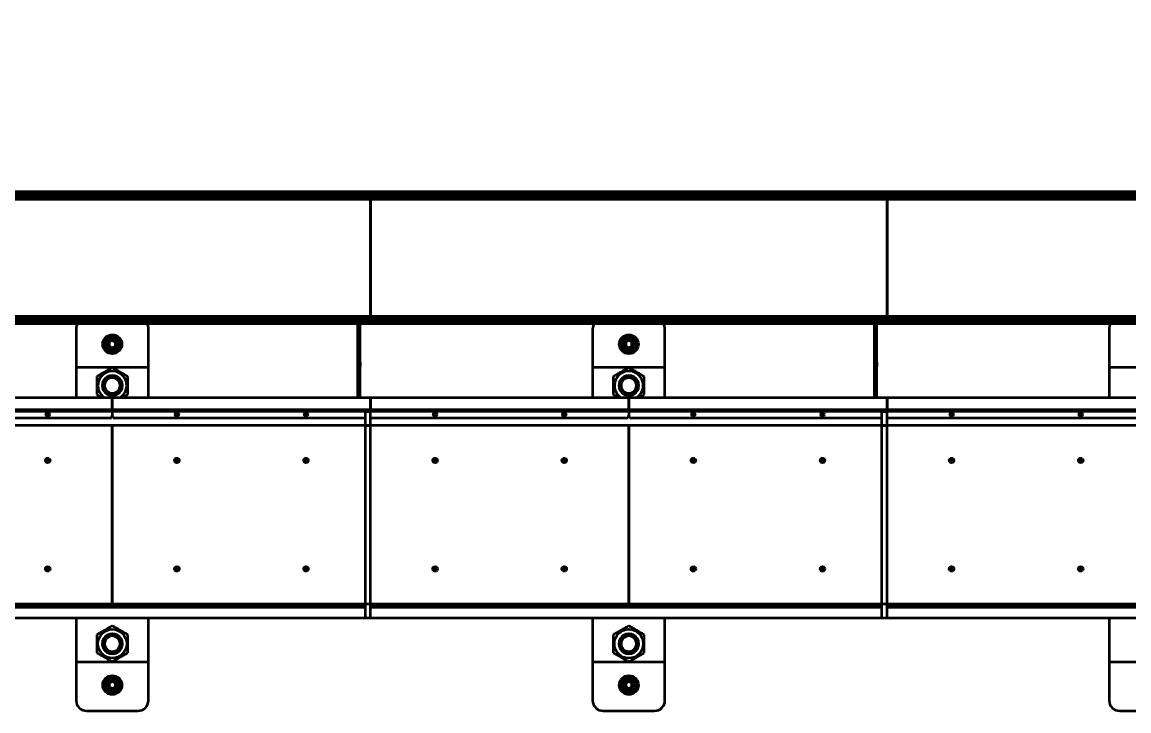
# Model space of a CAD drawing. Header units: millimetres. Extents: x 0 to 420, y 0 to 297.
# Drawn here: x 204.57 to 226, y 159.39 to 172.73 of the extents above; entities that cross this region are included whole.
import ezdxf

# ---------------------------------------------------------------- set-up
doc = ezdxf.new("R2010")
doc.units = ezdxf.units.MM
doc.layers.add('尺寸线层', color=150, linetype='Continuous')
doc.styles.add('SLDTEXTSTYLE2', font='TXT', dxfattribs={"width": 0.7})
doc.dimstyles.new('SLDDIMSTYLE0', dxfattribs={"dimtxt": 3.5, "dimasz": 3.302, "dimexe": 0, "dimexo": 0.0625, "dimgap": 0.875, "dimtad": 1, "dimdec": 1, "dimlfac": 100, "dimrnd": 1e-09, "dimzin": 12, "dimdsep": 46, "dimtxsty": 'SLDTEXTSTYLE2', "dimsah": 1, "dimcen": 0.09, "dimadec": 0, "dimazin": 3, "dimtfac": 1, "dimtdec": 3, "dimtofl": 0, "dimtmove": 0, "dimatfit": 3, "dimfxl": 0, "dimfrac": 2, "dimtolj": 1, "dimtzin": 12, "dimarcsym": 0})

# ---------------------------------------------------------------- blocks, each defined once
blk = doc.blocks.new('_D_6')
at = {"layer": '尺寸线层'}
for p, q in [((91.215, 164.917), (91.215, 234.192)), ((321.315, 165.187), (321.315, 234.192)), ((321.315, 233.192), (91.215, 233.192))]:
    blk.add_line(p, q, dxfattribs=at)
for points in [[(91.215, 233.192), (94.517, 232.684), (94.517, 233.7)], [(321.315, 233.192), (318.013, 233.7), (318.013, 232.684)]]:
    blk.add_solid(points, dxfattribs=at)
at = {"layer": '尺寸线层', "insert": (205.173, 237.704), "char_height": 3.5, "attachment_point": 1, "style": 'SLDTEXTSTYLE2'}
blk.add_mtext('23010', dxfattribs=at)
blk = doc.blocks.new('_D_7')
at = {"layer": '尺寸线层'}
for p, q in [((70.597, 160.402), (70.597, 246.192)), ((332.816, 175.117), (332.816, 246.192)), ((332.816, 245.192), (70.597, 245.192))]:
    blk.add_line(p, q, dxfattribs=at)
for points in [[(70.597, 245.192), (73.899, 244.684), (73.899, 245.7)], [(332.816, 245.192), (329.514, 245.7), (329.514, 244.684)]]:
    blk.add_solid(points, dxfattribs=at)
at = {"layer": '尺寸线层', "insert": (202.876, 249.704), "char_height": 3.5, "attachment_point": 1, "style": 'SLDTEXTSTYLE2'}
blk.add_mtext('26221.85', dxfattribs=at)

msp = doc.modelspace()

# ---------------------------------------------------------------- linework, layer by layer
at = {"color": 7, "linetype": 'Continuous', "lineweight": 35}
for p, q in [((211.3154, 169.4422), (201.3154, 169.4422)), ((201.3154, 169.4372), (211.3154, 169.4372)), ((211.3154, 169.4019), (201.3154, 169.4019)), ((201.3154, 169.3976), (211.3154, 169.3976)), ((211.3154, 169.3429), (201.3154, 169.3429)), ((201.3154, 169.3422), (211.3154, 169.3422)), ((201.3154, 169.3372), (211.3154, 169.3372)), ((211.3154, 169.2972), (201.3154, 169.2972)), ((211.3154, 169.4422), (211.3154, 169.4372)), ((221.3154, 169.4422), (211.3154, 169.4422)), ((211.3154, 169.4372), (211.3154, 169.4422)), ((211.3154, 169.4019), (211.3154, 169.4372)), ((211.3154, 169.4372), (211.3154, 169.4019)), ((211.3154, 169.4372), (221.3154, 169.4372)), ((211.3154, 169.4019), (211.3154, 169.3976)), ((221.3154, 169.4019), (211.3154, 169.4019)), ((211.3154, 169.3976), (211.3154, 169.4019)), ((211.3154, 169.3429), (211.3154, 169.3976)), ((211.3154, 169.3976), (221.3154, 169.3976)), ((211.3154, 169.3976), (211.3154, 169.3429)), ((211.3154, 169.3429), (211.3154, 169.3422)), ((221.3154, 169.3429), (211.3154, 169.3429)), ((211.3154, 169.3422), (211.3154, 169.3429)), ((211.3154, 169.3372), (211.3154, 169.3422)), ((211.3154, 169.3422), (221.3154, 169.3422)), ((211.3154, 169.3422), (211.3154, 169.3372)), ((211.3154, 169.2972), (211.3154, 169.3372)), ((211.3154, 169.3372), (221.3154, 169.3372)), ((211.3154, 169.3372), (211.3154, 169.2972)), ((211.3154, 169.2972), (211.3154, 167.0372)), ((221.3154, 169.2972), (211.3154, 169.2972)), ((211.3154, 167.0372), (211.3154, 169.2972)), ((231.3154, 169.4422), (221.3154, 169.4422)), ((221.3154, 169.4372), (221.3154, 169.4422)), ((221.3154, 169.4422), (221.3154, 169.4372)), ((221.3154, 169.4372), (221.3154, 169.4019)), ((221.3154, 169.4372), (231.3154, 169.4372)), ((221.3154, 169.4019), (221.3154, 169.4372)), ((231.3154, 169.4019), (221.3154, 169.4019)), ((221.3154, 169.3976), (221.3154, 169.4019)), ((221.3154, 169.4019), (221.3154, 169.3976)), ((221.3154, 169.3976), (231.3154, 169.3976)), ((221.3154, 169.3976), (221.3154, 169.3429)), ((221.3154, 169.3429), (221.3154, 169.3976)), ((231.3154, 169.3429), (221.3154, 169.3429)), ((221.3154, 169.3422), (221.3154, 169.3429)), ((221.3154, 169.3429), (221.3154, 169.3422)), ((221.3154, 169.3422), (231.3154, 169.3422)), ((221.3154, 169.3422), (221.3154, 169.3372)), ((221.3154, 169.3372), (221.3154, 169.3422)), ((221.3154, 169.3372), (231.3154, 169.3372)), ((221.3154, 169.3372), (221.3154, 169.2972)), ((221.3154, 169.2972), (221.3154, 169.3372)), ((221.3154, 167.0372), (221.3154, 169.2972)), ((221.3154, 169.2972), (221.3154, 167.0372)), ((231.3154, 169.2972), (221.3154, 169.2972)), ((201.3154, 167.0372), (211.3154, 167.0372)), ((211.3154, 166.9972), (201.3154, 166.9972)), ((211.3154, 166.9922), (201.3154, 166.9922)), ((201.3154, 166.9916), (211.3154, 166.9916)), ((211.3154, 166.9369), (201.3154, 166.9369)), ((201.3154, 166.9326), (211.3154, 166.9326)), ((211.3154, 167.0372), (211.3154, 166.9972)), ((211.3154, 166.9972), (211.3154, 167.0372)), ((211.3154, 167.0372), (221.3154, 167.0372)), ((221.3154, 166.9972), (211.3154, 166.9972)), ((211.3154, 166.9972), (211.3154, 166.9922)), ((211.3154, 166.9922), (211.3154, 166.9972)), ((221.3154, 166.9922), (211.3154, 166.9922)), ((211.3154, 166.9916), (211.3154, 166.9922)), ((211.3154, 166.9922), (211.3154, 166.9916)), ((211.3154, 166.9916), (221.3154, 166.9916)), ((211.3154, 166.9916), (211.3154, 166.9369)), ((211.3154, 166.9369), (211.3154, 166.9916)), ((211.3154, 166.9326), (211.3154, 166.9369)), ((221.3154, 166.9369), (211.3154, 166.9369)), ((211.3154, 166.9369), (211.3154, 166.9326)), ((211.3154, 166.9326), (221.3154, 166.9326)), ((211.3154, 166.9326), (211.3154, 166.8972)), ((211.3154, 166.8972), (211.3154, 166.9326)), ((221.3154, 167.0372), (221.3154, 166.9972)), ((221.3154, 166.9972), (221.3154, 167.0372)), ((221.3154, 167.0372), (231.3154, 167.0372)), ((231.3154, 166.9972), (221.3154, 166.9972)), ((221.3154, 166.9972), (221.3154, 166.9922)), ((221.3154, 166.9922), (221.3154, 166.9972)), ((231.3154, 166.9922), (221.3154, 166.9922)), ((221.3154, 166.9916), (221.3154, 166.9922)), ((221.3154, 166.9922), (221.3154, 166.9916)), ((221.3154, 166.9916), (231.3154, 166.9916)), ((221.3154, 166.9916), (221.3154, 166.9369)), ((221.3154, 166.9369), (221.3154, 166.9916)), ((221.3154, 166.9326), (221.3154, 166.9369)), ((231.3154, 166.9369), (221.3154, 166.9369)), ((221.3154, 166.9369), (221.3154, 166.9326)), ((221.3154, 166.9326), (221.3154, 166.8972)), ((221.3154, 166.9326), (231.3154, 166.9326)), ((221.3154, 166.8972), (221.3154, 166.9326)), ((211.3154, 166.8972), (201.3154, 166.8972)), ((201.3154, 166.8922), (211.3154, 166.8922)), ((205.6154, 166.7922), (205.6154, 166.0422)), ((207.0154, 166.0422), (207.0154, 166.7922)), ((211.0654, 166.8922), (211.0654, 166.1403)), ((211.1154, 166.1403), (211.1154, 166.8922)), ((221.3154, 166.8972), (211.3154, 166.8972)), ((211.3154, 166.8922), (211.3154, 166.8972)), ((211.3154, 166.8972), (211.3154, 166.8922)), ((211.3154, 166.8922), (221.3154, 166.8922)), ((215.6154, 166.7922), (215.6154, 166.0422)), ((217.0154, 166.0422), (217.0154, 166.7922)), ((221.0654, 166.8922), (221.0654, 166.1403)), ((221.1154, 166.1403), (221.1154, 166.8922)), ((231.3154, 166.8972), (221.3154, 166.8972)), ((221.3154, 166.8922), (221.3154, 166.8972)), ((221.3154, 166.8972), (221.3154, 166.8922)), ((221.3154, 166.8922), (231.3154, 166.8922)), ((225.6154, 166.7922), (225.6154, 166.0422)), ((206.3154, 166.5615), (206.2554, 166.5269)), ((206.2554, 166.5269), (206.2554, 166.4576)), ((206.3754, 166.5269), (206.3154, 166.5615)), ((206.3754, 166.4576), (206.3754, 166.5269)), ((216.3154, 166.5615), (216.2554, 166.5269)), ((216.2554, 166.5269), (216.2554, 166.4576)), ((216.3754, 166.5269), (216.3154, 166.5615)), ((216.3754, 166.4576), (216.3754, 166.5269)), ((206.2554, 166.4576), (206.3154, 166.423)), ((206.3154, 166.423), (206.3754, 166.4576)), ((216.2554, 166.4576), (216.3154, 166.423)), ((216.3154, 166.423), (216.3754, 166.4576)), ((211.0654, 166.1403), (211.1154, 166.1403)), ((211.0654, 166.1403), (211.0654, 166.0622)), ((211.1154, 166.1403), (211.1154, 166.0622)), ((221.0654, 166.1403), (221.1154, 166.1403)), ((221.0654, 166.1403), (221.0654, 166.0622)), ((221.1154, 166.1403), (221.1154, 166.0622)), ((205.6154, 166.0422), (205.6154, 165.4622)), ((207.0154, 166.0422), (205.6154, 166.0422)), ((206.1465, 165.7897), (206.3154, 165.8872)), ((206.3154, 165.8872), (206.4842, 165.7897)), ((207.0154, 165.4622), (207.0154, 166.0422)), ((211.1154, 166.0622), (211.0654, 166.0622)), ((211.0654, 166.0622), (211.0654, 165.7223)), ((211.1154, 165.7223), (211.1154, 166.0622)), ((217.0154, 166.0422), (215.6154, 166.0422)), ((215.6154, 166.0422), (215.6154, 165.4622)), ((216.1465, 165.7897), (216.3154, 165.8872)), ((216.3154, 165.8872), (216.4842, 165.7897)), ((217.0154, 165.4622), (217.0154, 166.0422)), ((221.1154, 166.0622), (221.0654, 166.0622)), ((221.0654, 166.0622), (221.0654, 165.7223)), ((221.1154, 165.7223), (221.1154, 166.0622)), ((227.0154, 166.0422), (225.6154, 166.0422)), ((225.6154, 166.0422), (225.6154, 165.4622)), ((206.1465, 165.7897), (206.1465, 165.5947)), ((206.466, 165.7022), (206.4663, 165.6895)), ((206.4842, 165.7897), (206.4842, 165.5947)), ((211.1154, 165.7223), (211.0654, 165.7223)), ((211.0654, 165.7223), (211.0654, 165.6442)), ((211.1154, 165.6442), (211.0654, 165.6442)), ((211.0654, 165.6442), (211.0654, 165.4622)), ((211.1154, 165.6442), (211.1154, 165.7223)), ((211.1154, 165.4622), (211.1154, 165.6442)), ((216.1465, 165.7897), (216.1465, 165.5947)), ((216.466, 165.7022), (216.4663, 165.6895)), ((216.4842, 165.7897), (216.4842, 165.5947)), ((221.0654, 165.7223), (221.0654, 165.6442)), ((221.1154, 165.7223), (221.0654, 165.7223)), ((221.1154, 165.6442), (221.0654, 165.6442)), ((221.0654, 165.6442), (221.0654, 165.4622)), ((221.1154, 165.6442), (221.1154, 165.7223)), ((221.1154, 165.4622), (221.1154, 165.6442)), ((201.3154, 165.4622), (206.3154, 165.4622)), ((206.1465, 165.5947), (206.3154, 165.4972)), ((206.3154, 165.4972), (206.4842, 165.5947)), ((206.3154, 165.4622), (211.3154, 165.4622)), ((206.3154, 165.2222), (206.3154, 165.4622)), ((206.3154, 165.4622), (206.3154, 165.2222)), ((211.3154, 165.2222), (211.3154, 165.4622)), ((211.3154, 165.4622), (216.3154, 165.4622)), ((211.3154, 165.4622), (211.3154, 165.2222)), ((216.1465, 165.5947), (216.3154, 165.4972)), ((216.3154, 165.4972), (216.4842, 165.5947)), ((216.3154, 165.4622), (221.3154, 165.4622)), ((216.3154, 165.2222), (216.3154, 165.4622)), ((216.3154, 165.4622), (216.3154, 165.2222)), ((221.3154, 165.2222), (221.3154, 165.4622)), ((221.3154, 165.4622), (221.3154, 165.2222)), ((221.3154, 165.4622), (226.3154, 165.4622)), ((206.3154, 165.2222), (201.3154, 165.2222)), ((211.3154, 165.2222), (206.3154, 165.2222)), ((206.3154, 165.2222), (206.3154, 165.2022)), ((206.3154, 165.2022), (206.3154, 165.2222)), ((211.3154, 165.2222), (211.3154, 165.2022)), ((216.3154, 165.2222), (211.3154, 165.2222)), ((211.3154, 165.2022), (211.3154, 165.2222)), ((221.3154, 165.2222), (216.3154, 165.2222)), ((216.3154, 165.2222), (216.3154, 165.2022)), ((216.3154, 165.2022), (216.3154, 165.2222)), ((221.3154, 165.2222), (221.3154, 165.2022)), ((226.3154, 165.2222), (221.3154, 165.2222)), ((221.3154, 165.2022), (221.3154, 165.2222)), ((201.3154, 165.2022), (206.3154, 165.2022)), ((206.3154, 165.1922), (201.3154, 165.1922)), ((206.2654, 165.0622), (201.3154, 165.0622)), ((206.3154, 165.2022), (211.3154, 165.2022)), ((206.3154, 165.1922), (206.3154, 165.2022)), ((206.3154, 165.2022), (206.3154, 165.1922)), ((206.3154, 165.1922), (206.3154, 165.1122)), ((206.3154, 165.1922), (206.3154, 165.1122)), ((211.2154, 165.1922), (206.3154, 165.1922)), ((211.2154, 165.0622), (206.3654, 165.0622)), ((211.2154, 165.1922), (211.3154, 165.1922)), ((211.2154, 164.9172), (211.2154, 165.1922)), ((211.3154, 165.1922), (211.3154, 165.2022)), ((211.3154, 165.2022), (216.3154, 165.2022)), ((211.3154, 165.2022), (211.3154, 165.1922)), ((211.3154, 164.9172), (211.3154, 165.1922)), ((216.3154, 165.1922), (211.3154, 165.1922)), ((216.2654, 165.0622), (211.3154, 165.0622)), ((216.3154, 165.2022), (221.3154, 165.2022)), ((216.3154, 165.1922), (216.3154, 165.2022)), ((216.3154, 165.2022), (216.3154, 165.1922)), ((216.3154, 165.1922), (216.3154, 165.1122)), ((216.3154, 165.1922), (216.3154, 165.1122)), ((221.2154, 165.1922), (216.3154, 165.1922)), ((221.2154, 165.0622), (216.3654, 165.0622)), ((221.2154, 164.9172), (221.2154, 165.1922)), ((221.2154, 165.1922), (221.3154, 165.1922)), ((221.3154, 165.1922), (221.3154, 165.2022)), ((221.3154, 165.2022), (226.3154, 165.2022)), ((221.3154, 165.2022), (221.3154, 165.1922)), ((221.3154, 164.9172), (221.3154, 165.1922)), ((226.3154, 165.1922), (221.3154, 165.1922)), ((226.2654, 165.0622), (221.3154, 165.0622)), ((206.3154, 164.9172), (201.3154, 164.9172)), ((206.3154, 161.4672), (206.3154, 164.9172)), ((206.3154, 164.9172), (206.3154, 161.4672)), ((211.3154, 164.9172), (206.3154, 164.9172)), ((211.2154, 161.4672), (211.2154, 164.9172)), ((211.2154, 164.9172), (211.3154, 164.9172)), ((216.3154, 164.9172), (211.3154, 164.9172)), ((211.3154, 161.4672), (211.3154, 164.9172)), ((216.3154, 161.4672), (216.3154, 164.9172)), ((216.3154, 164.9172), (216.3154, 161.4672)), ((221.3154, 164.9172), (216.3154, 164.9172)), ((221.2154, 161.4672), (221.2154, 164.9172)), ((221.2154, 164.9172), (221.3154, 164.9172)), ((226.3154, 164.9172), (221.3154, 164.9172)), ((221.3154, 161.4672), (221.3154, 164.9172)), ((201.3154, 161.4672), (206.3154, 161.4672)), ((201.3154, 161.4422), (211.2154, 161.4422)), ((211.2154, 161.3922), (201.3154, 161.3922)), ((206.3154, 161.4672), (211.3154, 161.4672)), ((211.2154, 161.4672), (211.3154, 161.4672)), ((211.2154, 161.1922), (211.2154, 161.4672)), ((211.3154, 161.4672), (216.3154, 161.4672)), ((211.3154, 161.1922), (211.3154, 161.4672)), ((211.3154, 161.4422), (221.2154, 161.4422)), ((221.2154, 161.3922), (211.3154, 161.3922)), ((216.3154, 161.4672), (221.3154, 161.4672)), ((221.2154, 161.4672), (221.3154, 161.4672)), ((221.2154, 161.1922), (221.2154, 161.4672)), ((221.3154, 161.4672), (226.3154, 161.4672)), ((221.3154, 161.1922), (221.3154, 161.4672)), ((221.3154, 161.4422), (231.2154, 161.4422)), ((231.2154, 161.3922), (221.3154, 161.3922)), ((201.3154, 161.1922), (211.2154, 161.1922)), ((205.6154, 161.1922), (205.6154, 160.3422)), ((207.0154, 160.3422), (207.0154, 161.1922)), ((211.2154, 161.1922), (211.3154, 161.1922)), ((211.3154, 161.1922), (221.2154, 161.1922)), ((215.6154, 161.1922), (215.6154, 160.3422)), ((217.0154, 160.3422), (217.0154, 161.1922)), ((221.2154, 161.1922), (221.3154, 161.1922)), ((221.3154, 161.1922), (231.2154, 161.1922)), ((225.6154, 161.1922), (225.6154, 160.3422)), ((206.1655, 160.8007), (206.1465, 160.7897)), ((206.1465, 160.7897), (206.1465, 160.7678)), ((206.3154, 160.8872), (206.2964, 160.8763)), ((206.3344, 160.8763), (206.3154, 160.8872)), ((206.4842, 160.7897), (206.4652, 160.8007)), ((206.4842, 160.7897), (206.4842, 160.7678)), ((216.1655, 160.8007), (216.1465, 160.7897)), ((216.1465, 160.7897), (216.1465, 160.7678)), ((216.3154, 160.8872), (216.2964, 160.8763)), ((216.3344, 160.8763), (216.3154, 160.8872)), ((216.4842, 160.7897), (216.4652, 160.8007)), ((216.4842, 160.7897), (216.4842, 160.7678)), ((206.1465, 160.6167), (206.1465, 160.5947)), ((206.1655, 160.5838), (206.1465, 160.5947)), ((206.3154, 160.4972), (206.2964, 160.5082)), ((206.3344, 160.5082), (206.3154, 160.4972)), ((206.4842, 160.5947), (206.4652, 160.5838)), ((206.4659, 160.7039), (206.4659, 160.6809)), ((206.4842, 160.6167), (206.4842, 160.5947)), ((216.1465, 160.6167), (216.1465, 160.5947)), ((216.1655, 160.5838), (216.1465, 160.5947)), ((216.3154, 160.4972), (216.2964, 160.5082)), ((216.3344, 160.5082), (216.3154, 160.4972)), ((216.4842, 160.5947), (216.4652, 160.5838)), ((216.4659, 160.7039), (216.4659, 160.6809)), ((216.4842, 160.6167), (216.4842, 160.5947)), ((205.6154, 160.3422), (207.0154, 160.3422)), ((205.6154, 160.3422), (205.6154, 159.5922)), ((207.0154, 159.5922), (207.0154, 160.3422)), ((215.6154, 160.3422), (217.0154, 160.3422)), ((215.6154, 160.3422), (215.6154, 159.5922)), ((217.0154, 159.5922), (217.0154, 160.3422)), ((225.6154, 160.3422), (227.0154, 160.3422)), ((225.6154, 160.3422), (225.6154, 159.5922)), ((206.3154, 159.9615), (206.2554, 159.9269)), ((206.2554, 159.9269), (206.2554, 159.8576)), ((206.2554, 159.8576), (206.3154, 159.823)), ((206.3754, 159.9269), (206.3154, 159.9615)), ((206.3154, 159.823), (206.3754, 159.8576)), ((206.3754, 159.8576), (206.3754, 159.9269)), ((216.3154, 159.9615), (216.2554, 159.9269)), ((216.2554, 159.9269), (216.2554, 159.8576)), ((216.2554, 159.8576), (216.3154, 159.823)), ((216.3754, 159.9269), (216.3154, 159.9615)), ((216.3154, 159.823), (216.3754, 159.8576)), ((216.3754, 159.8576), (216.3754, 159.9269)), ((205.8154, 159.3922), (206.8154, 159.3922)), ((215.8154, 159.3922), (216.8154, 159.3922)), ((225.8154, 159.3922), (226.8154, 159.3922))]:
    msp.add_line(p, q, dxfattribs=at)
at = {"color": 7, "linetype": 'Continuous', "lineweight": 35, "flags": 128}
for points in [[(206.3771, 165.83), (206.3905, 165.8232), (206.4044, 165.8142)], [(216.3771, 165.83), (216.3905, 165.8232), (216.4044, 165.8142)], [(206.2451, 165.5586), (206.2427, 165.5599), (206.2336, 165.5653)], [(206.4014, 165.5682), (206.3995, 165.5668), (206.3816, 165.5565)], [(216.2451, 165.5586), (216.2427, 165.5599), (216.2336, 165.5653)], [(216.4014, 165.5682), (216.3995, 165.5668), (216.3816, 165.5565)], [(206.1647, 160.683), (206.1651, 160.7066), (206.1655, 160.7106)], [(206.2276, 160.8151), (206.2379, 160.8219), (206.2533, 160.8299)], [(216.1647, 160.683), (216.1651, 160.7066), (216.1655, 160.7106)], [(216.2276, 160.8151), (216.2379, 160.8219), (216.2533, 160.8299)]]:
    msp.add_lwpolyline(points, dxfattribs=at)
at = {"color": 7, "linetype": 'Continuous', "lineweight": 35}
for centre, radius in [((206.3154, 166.4922), 0.185), ((206.3154, 166.4922), 0.1385), ((206.3154, 166.4922), 0.1), ((216.3154, 166.4922), 0.185), ((216.3154, 166.4922), 0.1385), ((216.3154, 166.4922), 0.1), ((205.0654, 165.1322), 0.035), ((205.0654, 165.1322), 0.025), ((207.5654, 165.1322), 0.035), ((207.5654, 165.1322), 0.025), ((210.0654, 165.1322), 0.035), ((210.0654, 165.1322), 0.025), ((212.5654, 165.1322), 0.035), ((212.5654, 165.1322), 0.025), ((215.0654, 165.1322), 0.035), ((215.0654, 165.1322), 0.025), ((217.5654, 165.1322), 0.035), ((217.5654, 165.1322), 0.025), ((220.0654, 165.1322), 0.035), ((220.0654, 165.1322), 0.025), ((222.5654, 165.1322), 0.035), ((222.5654, 165.1322), 0.025), ((225.0654, 165.1322), 0.035), ((225.0654, 165.1322), 0.025), ((205.0654, 164.2422), 0.045), ((205.0654, 164.2422), 0.0275), ((205.0654, 164.2422), 0.021), ((207.5654, 164.2422), 0.045), ((207.5654, 164.2422), 0.0275), ((207.5654, 164.2422), 0.021), ((210.0654, 164.2422), 0.045), ((210.0654, 164.2422), 0.0275), ((210.0654, 164.2422), 0.021), ((212.5654, 164.2422), 0.045), ((212.5654, 164.2422), 0.0275), ((212.5654, 164.2422), 0.021), ((215.0654, 164.2422), 0.045), ((215.0654, 164.2422), 0.0275), ((215.0654, 164.2422), 0.021), ((217.5654, 164.2422), 0.045), ((217.5654, 164.2422), 0.0275), ((217.5654, 164.2422), 0.021), ((220.0654, 164.2422), 0.045), ((220.0654, 164.2422), 0.0275), ((220.0654, 164.2422), 0.021), ((222.5654, 164.2422), 0.045), ((222.5654, 164.2422), 0.0275), ((222.5654, 164.2422), 0.021), ((225.0654, 164.2422), 0.045), ((225.0654, 164.2422), 0.0275), ((225.0654, 164.2422), 0.021), ((205.0654, 162.1422), 0.045), ((205.0654, 162.1422), 0.0275), ((205.0654, 162.1422), 0.021), ((207.5654, 162.1422), 0.045), ((207.5654, 162.1422), 0.0275), ((207.5654, 162.1422), 0.021), ((210.0654, 162.1422), 0.045), ((210.0654, 162.1422), 0.0275), ((210.0654, 162.1422), 0.021), ((212.5654, 162.1422), 0.045), ((212.5654, 162.1422), 0.0275), ((212.5654, 162.1422), 0.021), ((215.0654, 162.1422), 0.045), ((215.0654, 162.1422), 0.0275), ((215.0654, 162.1422), 0.021), ((217.5654, 162.1422), 0.045), ((217.5654, 162.1422), 0.0275), ((217.5654, 162.1422), 0.021), ((220.0654, 162.1422), 0.045), ((220.0654, 162.1422), 0.0275), ((220.0654, 162.1422), 0.021), ((222.5654, 162.1422), 0.045), ((222.5654, 162.1422), 0.0275), ((222.5654, 162.1422), 0.021), ((225.0654, 162.1422), 0.045), ((225.0654, 162.1422), 0.0275), ((225.0654, 162.1422), 0.021), ((206.3154, 160.6922), 0.2795), ((216.3154, 160.6922), 0.2795), ((206.3154, 160.6922), 0.185), ((216.3154, 160.6922), 0.185), ((206.3154, 159.8922), 0.185), ((216.3154, 159.8922), 0.185), ((206.3154, 159.8922), 0.1385), ((206.3154, 159.8922), 0.1), ((216.3154, 159.8922), 0.1385), ((216.3154, 159.8922), 0.1)]:
    msp.add_circle(centre, radius, dxfattribs=at)
for centre, radius, start, end in [((205.8154, 166.7922), 0.2, 150, 180), ((206.8154, 166.7922), 0.2, 0, 30), ((215.8154, 166.7922), 0.2, 150, 180), ((216.8154, 166.7922), 0.2, 0, 30), ((225.8154, 166.7922), 0.2, 150, 180), ((206.3154, 165.6922), 0.2795, 304.62404, 235.37596), ((206.3154, 165.6922), 0.195, 90, 150), ((206.3154, 165.6922), 0.195, 30, 90), ((216.3154, 165.6922), 0.2795, 304.62404, 235.37596), ((216.3154, 165.6922), 0.195, 90, 150), ((216.3154, 165.6922), 0.195, 30, 90), ((206.3154, 165.6922), 0.195, 150, 210), ((206.3154, 165.6922), 0.151, 176.50763, 187.52903), ((206.3154, 165.6922), 0.15, 120, 180), ((206.3154, 165.6922), 0.15, 180, 240), ((206.3154, 165.6922), 0.15, 60, 120), ((206.3154, 165.6922), 0.15, 0, 60), ((206.3154, 165.6922), 0.15, 300, 0), ((206.3154, 165.6922), 0.195, 330, 30), ((216.3154, 165.6922), 0.195, 150, 210), ((216.3154, 165.6922), 0.151, 176.50763, 187.52903), ((216.3154, 165.6922), 0.15, 120, 180), ((216.3154, 165.6922), 0.15, 180, 240), ((216.3154, 165.6922), 0.15, 60, 120), ((216.3154, 165.6922), 0.15, 0, 60), ((216.3154, 165.6922), 0.15, 300, 0), ((216.3154, 165.6922), 0.195, 330, 30), ((206.3154, 165.6922), 0.195, 210, 270), ((206.3154, 165.6922), 0.15, 240, 300), ((206.3154, 165.6922), 0.195, 270, 330), ((216.3154, 165.6922), 0.195, 210, 270), ((216.3154, 165.6922), 0.15, 240, 300), ((216.3154, 165.6922), 0.195, 270, 330), ((206.2654, 165.1122), 0.05, 270, 0), ((206.3654, 165.1122), 0.05, 180, 270), ((216.2654, 165.1122), 0.05, 270, 0), ((216.3654, 165.1122), 0.05, 180, 270), ((206.3154, 160.6922), 0.195, 150, 210), ((206.3154, 160.6922), 0.195, 90, 150), ((206.3154, 160.6922), 0.15, 120, 180), ((206.3154, 160.6922), 0.15, 60, 120), ((206.3154, 160.6922), 0.195, 30, 90), ((206.3154, 160.6922), 0.15, 0, 60), ((206.3154, 160.6922), 0.195, 330, 30), ((216.3154, 160.6922), 0.195, 150, 210), ((216.3154, 160.6922), 0.195, 90, 150), ((216.3154, 160.6922), 0.15, 120, 180), ((216.3154, 160.6922), 0.15, 60, 120), ((216.3154, 160.6922), 0.195, 30, 90), ((216.3154, 160.6922), 0.15, 0, 60), ((216.3154, 160.6922), 0.195, 330, 30), ((206.3154, 160.6922), 0.195, 210, 270), ((206.3154, 160.6922), 0.151, 183.49237, 185.23986), ((206.3154, 160.6922), 0.15, 180, 240), ((206.3154, 160.6922), 0.15, 240, 300), ((206.3154, 160.6922), 0.195, 270, 330), ((206.3154, 160.6922), 0.15, 300, 0), ((216.3154, 160.6922), 0.195, 210, 270), ((216.3154, 160.6922), 0.151, 183.49237, 185.23986), ((216.3154, 160.6922), 0.15, 180, 240), ((216.3154, 160.6922), 0.15, 240, 300), ((216.3154, 160.6922), 0.195, 270, 330), ((216.3154, 160.6922), 0.15, 300, 0), ((205.8154, 159.5922), 0.2, 180, 270), ((206.8154, 159.5922), 0.2, 270, 0), ((215.8154, 159.5922), 0.2, 180, 270), ((216.8154, 159.5922), 0.2, 270, 0), ((225.8154, 159.5922), 0.2, 180, 270)]:
    msp.add_arc(centre, radius, start, end, dxfattribs=at)
for points, knots in [([(206.3154, 166.6654), (206.3024, 166.6579), (206.276, 166.6427), (206.237, 166.6202), (206.1998, 166.5987), (206.1769, 166.5855), (206.1654, 166.5788)], [0, 0, 0, 0, 0.2646136, 0.5349658, 0.7653524, 1, 1, 1, 1]), ([(206.1654, 166.5788), (206.1654, 166.5638), (206.1654, 166.5334), (206.1654, 166.4884), (206.1654, 166.4453), (206.1654, 166.419), (206.1654, 166.4056)], [0, 0, 0, 0, 0.2646136, 0.5349658, 0.7653524, 1, 1, 1, 1]), ([(206.4654, 166.5788), (206.4524, 166.5864), (206.426, 166.6016), (206.387, 166.6241), (206.3498, 166.6456), (206.3269, 166.6588), (206.3154, 166.6654)], [0, 0, 0, 0, 0.2646136, 0.5349658, 0.7653524, 1, 1, 1, 1]), ([(206.4654, 166.4056), (206.4654, 166.4207), (206.4654, 166.4511), (206.4654, 166.4961), (206.4654, 166.5391), (206.4654, 166.5655), (206.4654, 166.5788)], [0, 0, 0, 0, 0.2646136, 0.5349658, 0.7653524, 1, 1, 1, 1]), ([(216.3154, 166.6654), (216.3024, 166.6579), (216.276, 166.6427), (216.237, 166.6202), (216.1998, 166.5987), (216.1769, 166.5855), (216.1654, 166.5788)], [0, 0, 0, 0, 0.2646136, 0.5349658, 0.7653524, 1, 1, 1, 1]), ([(216.1654, 166.5788), (216.1654, 166.5638), (216.1654, 166.5334), (216.1654, 166.4884), (216.1654, 166.4453), (216.1654, 166.419), (216.1654, 166.4056)], [0, 0, 0, 0, 0.2646136, 0.5349658, 0.7653524, 1, 1, 1, 1]), ([(216.4654, 166.5788), (216.4524, 166.5864), (216.426, 166.6016), (216.387, 166.6241), (216.3498, 166.6456), (216.3269, 166.6588), (216.3154, 166.6654)], [0, 0, 0, 0, 0.2646136, 0.5349658, 0.7653524, 1, 1, 1, 1]), ([(216.4654, 166.4056), (216.4654, 166.4207), (216.4654, 166.4511), (216.4654, 166.4961), (216.4654, 166.5391), (216.4654, 166.5655), (216.4654, 166.5788)], [0, 0, 0, 0, 0.2646136, 0.5349658, 0.7653524, 1, 1, 1, 1]), ([(206.1654, 166.4056), (206.1784, 166.3981), (206.2047, 166.3829), (206.2437, 166.3604), (206.281, 166.3389), (206.3038, 166.3257), (206.3154, 166.319)], [0, 0, 0, 0, 0.2646136, 0.5349658, 0.7653524, 1, 1, 1, 1]), ([(206.3154, 166.319), (206.3284, 166.3266), (206.3547, 166.3417), (206.3937, 166.3643), (206.431, 166.3858), (206.4538, 166.399), (206.4654, 166.4056)], [0, 0, 0, 0, 0.2646136, 0.5349658, 0.7653524, 1, 1, 1, 1]), ([(216.1654, 166.4056), (216.1784, 166.3981), (216.2047, 166.3829), (216.2437, 166.3604), (216.281, 166.3389), (216.3038, 166.3257), (216.3154, 166.319)], [0, 0, 0, 0, 0.2646136, 0.5349658, 0.7653524, 1, 1, 1, 1]), ([(216.3154, 166.319), (216.3284, 166.3266), (216.3547, 166.3417), (216.3937, 166.3643), (216.431, 166.3858), (216.4538, 166.399), (216.4654, 166.4056)], [0, 0, 0, 0, 0.2646136, 0.5349658, 0.7653524, 1, 1, 1, 1]), ([(206.3154, 166.0387), (206.3024, 166.0312), (206.2765, 166.0162), (206.2366, 165.9932), (206.1959, 165.9697), (206.145, 165.9403), (206.0841, 165.9051), (206.0384, 165.8788), (206.0154, 165.8654)], [0, 0, 0, 0, 0.1323418, 0.2646462, 0.3999105, 0.5351505, 0.7654456, 1, 1, 1, 1]), ([(206.0154, 165.8654), (206.0154, 165.8505), (206.0154, 165.8205), (206.0154, 165.7745), (206.0154, 165.7275), (206.0154, 165.6688), (206.0154, 165.5984), (206.0154, 165.5457), (206.0154, 165.519)], [0, 0, 0, 0, 0.1323418, 0.2646462, 0.3999105, 0.5351505, 0.7654456, 1, 1, 1, 1]), ([(206.3154, 165.8654), (206.303, 165.8583), (206.2782, 165.844), (206.253, 165.8294), (206.2404, 165.8221)], [0, 0, 0, 0, 0.4981128, 1, 1, 1, 1]), ([(206.6154, 165.8654), (206.6024, 165.8729), (206.5765, 165.8879), (206.5366, 165.9109), (206.4959, 165.9344), (206.445, 165.9638), (206.3841, 165.999), (206.3384, 166.0253), (206.3154, 166.0387)], [0, 0, 0, 0, 0.1323418, 0.2646462, 0.3999105, 0.5351505, 0.7654456, 1, 1, 1, 1]), ([(206.3904, 165.8221), (206.3778, 165.8294), (206.3527, 165.8439), (206.3278, 165.8582), (206.3154, 165.8654)], [0, 0, 0, 0, 0.4977806, 1, 1, 1, 1]), ([(206.6154, 165.519), (206.6154, 165.534), (206.6154, 165.5639), (206.6154, 165.61), (206.6154, 165.657), (206.6154, 165.7157), (206.6154, 165.7861), (206.6154, 165.8388), (206.6154, 165.8654)], [0, 0, 0, 0, 0.1323418, 0.2646462, 0.3999105, 0.5351505, 0.7654456, 1, 1, 1, 1]), ([(216.3154, 166.0387), (216.3024, 166.0312), (216.2765, 166.0162), (216.2366, 165.9932), (216.1959, 165.9697), (216.145, 165.9403), (216.0841, 165.9051), (216.0384, 165.8788), (216.0154, 165.8654)], [0, 0, 0, 0, 0.1323418, 0.2646462, 0.3999105, 0.5351505, 0.7654456, 1, 1, 1, 1]), ([(216.0154, 165.8654), (216.0154, 165.8505), (216.0154, 165.8205), (216.0154, 165.7745), (216.0154, 165.7275), (216.0154, 165.6688), (216.0154, 165.5984), (216.0154, 165.5457), (216.0154, 165.519)], [0, 0, 0, 0, 0.1323418, 0.2646462, 0.3999105, 0.5351505, 0.7654456, 1, 1, 1, 1]), ([(216.3154, 165.8654), (216.303, 165.8583), (216.2782, 165.844), (216.253, 165.8294), (216.2404, 165.8221)], [0, 0, 0, 0, 0.4981128, 1, 1, 1, 1]), ([(216.6154, 165.8654), (216.6024, 165.8729), (216.5765, 165.8879), (216.5366, 165.9109), (216.4959, 165.9344), (216.445, 165.9638), (216.3841, 165.999), (216.3384, 166.0253), (216.3154, 166.0387)], [0, 0, 0, 0, 0.1323418, 0.2646462, 0.3999105, 0.5351505, 0.7654456, 1, 1, 1, 1]), ([(216.3904, 165.8221), (216.3778, 165.8294), (216.3527, 165.8439), (216.3278, 165.8582), (216.3154, 165.8654)], [0, 0, 0, 0, 0.4977806, 1, 1, 1, 1]), ([(216.6154, 165.519), (216.6154, 165.534), (216.6154, 165.5639), (216.6154, 165.61), (216.6154, 165.657), (216.6154, 165.7157), (216.6154, 165.7861), (216.6154, 165.8388), (216.6154, 165.8654)], [0, 0, 0, 0, 0.1323418, 0.2646462, 0.3999105, 0.5351505, 0.7654456, 1, 1, 1, 1]), ([(206.2404, 165.8221), (206.2278, 165.8149), (206.2027, 165.8004), (206.1778, 165.786), (206.1654, 165.7788)], [0, 0, 0, 0, 0.4977806, 1, 1, 1, 1]), ([(206.1654, 165.7788), (206.1654, 165.7646), (206.1654, 165.7359), (206.1654, 165.7068), (206.1654, 165.6922)], [0, 0, 0, 0, 0.4981128, 1, 1, 1, 1]), ([(206.1654, 165.6922), (206.1654, 165.6778), (206.1654, 165.6487), (206.1654, 165.62), (206.1654, 165.6056)], [0, 0, 0, 0, 0.4977806, 1, 1, 1, 1]), ([(206.4654, 165.7788), (206.453, 165.786), (206.4282, 165.8003), (206.403, 165.8149), (206.3904, 165.8221)], [0, 0, 0, 0, 0.4981128, 1, 1, 1, 1]), ([(206.4654, 165.6922), (206.4654, 165.7067), (206.4654, 165.7358), (206.4654, 165.7644), (206.4654, 165.7788)], [0, 0, 0, 0, 0.4977806, 1, 1, 1, 1]), ([(206.4654, 165.6056), (206.4654, 165.6199), (206.4654, 165.6486), (206.4654, 165.6777), (206.4654, 165.6922)], [0, 0, 0, 0, 0.4981128, 1, 1, 1, 1]), ([(216.2404, 165.8221), (216.2278, 165.8149), (216.2027, 165.8004), (216.1778, 165.786), (216.1654, 165.7788)], [0, 0, 0, 0, 0.4977806, 1, 1, 1, 1]), ([(216.1654, 165.7788), (216.1654, 165.7646), (216.1654, 165.7359), (216.1654, 165.7068), (216.1654, 165.6922)], [0, 0, 0, 0, 0.4981128, 1, 1, 1, 1]), ([(216.1654, 165.6922), (216.1654, 165.6778), (216.1654, 165.6487), (216.1654, 165.62), (216.1654, 165.6056)], [0, 0, 0, 0, 0.4977806, 1, 1, 1, 1]), ([(216.4654, 165.7788), (216.453, 165.786), (216.4282, 165.8003), (216.403, 165.8149), (216.3904, 165.8221)], [0, 0, 0, 0, 0.4981128, 1, 1, 1, 1]), ([(216.4654, 165.6922), (216.4654, 165.7067), (216.4654, 165.7358), (216.4654, 165.7644), (216.4654, 165.7788)], [0, 0, 0, 0, 0.4977806, 1, 1, 1, 1]), ([(216.4654, 165.6056), (216.4654, 165.6199), (216.4654, 165.6486), (216.4654, 165.6777), (216.4654, 165.6922)], [0, 0, 0, 0, 0.4981128, 1, 1, 1, 1]), ([(206.0154, 165.519), (206.0283, 165.5115), (206.0543, 165.4966), (206.0872, 165.4776), (206.1071, 165.4661), (206.1137, 165.4622)], [0, 0, 0, 0, 0.4009566, 0.8017998, 1, 1, 1, 1]), ([(206.1654, 165.6056), (206.1777, 165.5985), (206.2026, 165.5842), (206.2277, 165.5696), (206.2404, 165.5623)], [0, 0, 0, 0, 0.4981128, 1, 1, 1, 1]), ([(206.2404, 165.5623), (206.2529, 165.5551), (206.2781, 165.5406), (206.3029, 165.5262), (206.3154, 165.519)], [0, 0, 0, 0, 0.4977806, 1, 1, 1, 1]), ([(206.3154, 165.519), (206.3277, 165.5262), (206.3526, 165.5405), (206.3777, 165.555), (206.3904, 165.5623)], [0, 0, 0, 0, 0.4981128, 1, 1, 1, 1]), ([(206.3904, 165.5623), (206.4029, 165.5696), (206.4281, 165.5841), (206.4529, 165.5984), (206.4654, 165.6056)], [0, 0, 0, 0, 0.4977806, 1, 1, 1, 1]), ([(206.517, 165.4622), (206.5266, 165.4678), (206.56, 165.4871), (206.5924, 165.5058), (206.6154, 165.519)], [0, 0, 0, 0, 0.2885167, 1, 1, 1, 1]), ([(216.0154, 165.519), (216.0283, 165.5115), (216.0543, 165.4966), (216.0872, 165.4776), (216.1071, 165.4661), (216.1137, 165.4622)], [0, 0, 0, 0, 0.4009566, 0.8017998, 1, 1, 1, 1]), ([(216.1654, 165.6056), (216.1777, 165.5985), (216.2026, 165.5842), (216.2277, 165.5696), (216.2404, 165.5623)], [0, 0, 0, 0, 0.4981128, 1, 1, 1, 1]), ([(216.2404, 165.5623), (216.2529, 165.5551), (216.2781, 165.5406), (216.3029, 165.5262), (216.3154, 165.519)], [0, 0, 0, 0, 0.4977806, 1, 1, 1, 1]), ([(216.3154, 165.519), (216.3277, 165.5262), (216.3526, 165.5405), (216.3777, 165.555), (216.3904, 165.5623)], [0, 0, 0, 0, 0.4981128, 1, 1, 1, 1]), ([(216.3904, 165.5623), (216.4029, 165.5696), (216.4281, 165.5841), (216.4529, 165.5984), (216.4654, 165.6056)], [0, 0, 0, 0, 0.4977806, 1, 1, 1, 1]), ([(216.517, 165.4622), (216.5266, 165.4678), (216.56, 165.4871), (216.5924, 165.5058), (216.6154, 165.519)], [0, 0, 0, 0, 0.2885167, 1, 1, 1, 1]), ([(206.3154, 161.0387), (206.3024, 161.0312), (206.2765, 161.0162), (206.2366, 160.9932), (206.1959, 160.9697), (206.145, 160.9403), (206.0841, 160.9051), (206.0384, 160.8788), (206.0154, 160.8654)], [0, 0, 0, 0, 0.1323418, 0.2646462, 0.3999105, 0.5351505, 0.7654456, 1, 1, 1, 1]), ([(206.6154, 160.8654), (206.6024, 160.8729), (206.5765, 160.8879), (206.5366, 160.9109), (206.4959, 160.9344), (206.445, 160.9638), (206.3841, 160.999), (206.3384, 161.0253), (206.3154, 161.0387)], [0, 0, 0, 0, 0.1323418, 0.2646462, 0.3999105, 0.5351505, 0.7654456, 1, 1, 1, 1]), ([(216.3154, 161.0387), (216.3024, 161.0312), (216.2765, 161.0162), (216.2366, 160.9932), (216.1959, 160.9697), (216.145, 160.9403), (216.0841, 160.9051), (216.0384, 160.8788), (216.0154, 160.8654)], [0, 0, 0, 0, 0.1323418, 0.2646462, 0.3999105, 0.5351505, 0.7654456, 1, 1, 1, 1]), ([(216.6154, 160.8654), (216.6024, 160.8729), (216.5765, 160.8879), (216.5366, 160.9109), (216.4959, 160.9344), (216.445, 160.9638), (216.3841, 160.999), (216.3384, 161.0253), (216.3154, 161.0387)], [0, 0, 0, 0, 0.1323418, 0.2646462, 0.3999105, 0.5351505, 0.7654456, 1, 1, 1, 1]), ([(206.0154, 160.8654), (206.0154, 160.8505), (206.0154, 160.8205), (206.0154, 160.7745), (206.0154, 160.7275), (206.0154, 160.6688), (206.0154, 160.5984), (206.0154, 160.5457), (206.0154, 160.519)], [0, 0, 0, 0, 0.13234181, 0.2646462, 0.39991053, 0.53515046, 0.76544562, 1, 1, 1, 1]), ([(206.2404, 160.8221), (206.2278, 160.8149), (206.2027, 160.8004), (206.1778, 160.786), (206.1654, 160.7788)], [0, 0, 0, 0, 0.4977806, 1, 1, 1, 1]), ([(206.1654, 160.7788), (206.1654, 160.7646), (206.1654, 160.7359), (206.1654, 160.7068), (206.1654, 160.6922)], [0, 0, 0, 0, 0.4981128, 1, 1, 1, 1]), ([(206.3154, 160.8654), (206.303, 160.8583), (206.2782, 160.844), (206.253, 160.8294), (206.2404, 160.8221)], [0, 0, 0, 0, 0.4981128, 1, 1, 1, 1]), ([(206.3904, 160.8221), (206.3778, 160.8294), (206.3527, 160.8439), (206.3278, 160.8582), (206.3154, 160.8654)], [0, 0, 0, 0, 0.4977806, 1, 1, 1, 1]), ([(206.4654, 160.7788), (206.453, 160.786), (206.4282, 160.8003), (206.403, 160.8149), (206.3904, 160.8221)], [0, 0, 0, 0, 0.4981128, 1, 1, 1, 1]), ([(206.4654, 160.6922), (206.4654, 160.7067), (206.4654, 160.7358), (206.4654, 160.7644), (206.4654, 160.7788)], [0, 0, 0, 0, 0.4977806, 1, 1, 1, 1]), ([(206.6154, 160.519), (206.6154, 160.534), (206.6154, 160.5639), (206.6154, 160.61), (206.6154, 160.657), (206.6154, 160.7157), (206.6154, 160.7861), (206.6154, 160.8388), (206.6154, 160.8654)], [0, 0, 0, 0, 0.1323418, 0.2646462, 0.3999105, 0.5351505, 0.7654456, 1, 1, 1, 1]), ([(216.0154, 160.8654), (216.0154, 160.8505), (216.0154, 160.8205), (216.0154, 160.7745), (216.0154, 160.7275), (216.0154, 160.6688), (216.0154, 160.5984), (216.0154, 160.5457), (216.0154, 160.519)], [0, 0, 0, 0, 0.13234181, 0.2646462, 0.39991053, 0.53515046, 0.76544562, 1, 1, 1, 1]), ([(216.2404, 160.8221), (216.2278, 160.8149), (216.2027, 160.8004), (216.1778, 160.786), (216.1654, 160.7788)], [0, 0, 0, 0, 0.4977806, 1, 1, 1, 1]), ([(216.1654, 160.7788), (216.1654, 160.7646), (216.1654, 160.7359), (216.1654, 160.7068), (216.1654, 160.6922)], [0, 0, 0, 0, 0.4981128, 1, 1, 1, 1]), ([(216.3154, 160.8654), (216.303, 160.8583), (216.2782, 160.844), (216.253, 160.8294), (216.2404, 160.8221)], [0, 0, 0, 0, 0.4981128, 1, 1, 1, 1]), ([(216.3904, 160.8221), (216.3778, 160.8294), (216.3527, 160.8439), (216.3278, 160.8582), (216.3154, 160.8654)], [0, 0, 0, 0, 0.4977806, 1, 1, 1, 1]), ([(216.4654, 160.7788), (216.453, 160.786), (216.4282, 160.8003), (216.403, 160.8149), (216.3904, 160.8221)], [0, 0, 0, 0, 0.4981128, 1, 1, 1, 1]), ([(216.4654, 160.6922), (216.4654, 160.7067), (216.4654, 160.7358), (216.4654, 160.7644), (216.4654, 160.7788)], [0, 0, 0, 0, 0.4977806, 1, 1, 1, 1]), ([(216.6154, 160.519), (216.6154, 160.534), (216.6154, 160.5639), (216.6154, 160.61), (216.6154, 160.657), (216.6154, 160.7157), (216.6154, 160.7861), (216.6154, 160.8388), (216.6154, 160.8654)], [0, 0, 0, 0, 0.1323418, 0.2646462, 0.3999105, 0.5351505, 0.7654456, 1, 1, 1, 1]), ([(206.0154, 160.519), (206.0283, 160.5116), (206.0543, 160.4966), (206.0942, 160.4735), (206.1348, 160.4501), (206.1857, 160.4207), (206.2466, 160.3855), (206.2923, 160.3591), (206.3154, 160.3458)], [0, 0, 0, 0, 0.1323418, 0.2646462, 0.3999105, 0.5351505, 0.7654456, 1, 1, 1, 1]), ([(206.1654, 160.6922), (206.1654, 160.6778), (206.1654, 160.6487), (206.1654, 160.62), (206.1654, 160.6056)], [0, 0, 0, 0, 0.4977806, 1, 1, 1, 1]), ([(206.1654, 160.6056), (206.1777, 160.5985), (206.2026, 160.5842), (206.2277, 160.5696), (206.2404, 160.5623)], [0, 0, 0, 0, 0.4981128, 1, 1, 1, 1]), ([(206.2404, 160.5623), (206.2529, 160.5551), (206.2781, 160.5406), (206.3029, 160.5262), (206.3154, 160.519)], [0, 0, 0, 0, 0.4977806, 1, 1, 1, 1]), ([(206.3154, 160.519), (206.3277, 160.5262), (206.3526, 160.5405), (206.3777, 160.555), (206.3904, 160.5623)], [0, 0, 0, 0, 0.4981128, 1, 1, 1, 1]), ([(206.3154, 160.3458), (206.3283, 160.3533), (206.3543, 160.3683), (206.3942, 160.3913), (206.4348, 160.4148), (206.4857, 160.4442), (206.5466, 160.4793), (206.5923, 160.5057), (206.6154, 160.519)], [0, 0, 0, 0, 0.1323418, 0.2646462, 0.3999105, 0.5351505, 0.7654456, 1, 1, 1, 1]), ([(206.3904, 160.5623), (206.4029, 160.5696), (206.4281, 160.5841), (206.4529, 160.5984), (206.4654, 160.6056)], [0, 0, 0, 0, 0.4977806, 1, 1, 1, 1]), ([(206.4654, 160.6056), (206.4654, 160.6199), (206.4654, 160.6486), (206.4654, 160.6777), (206.4654, 160.6922)], [0, 0, 0, 0, 0.4981128, 1, 1, 1, 1]), ([(216.0154, 160.519), (216.0283, 160.5116), (216.0543, 160.4966), (216.0942, 160.4735), (216.1348, 160.4501), (216.1857, 160.4207), (216.2466, 160.3855), (216.2923, 160.3591), (216.3154, 160.3458)], [0, 0, 0, 0, 0.1323418, 0.2646462, 0.3999105, 0.5351505, 0.7654456, 1, 1, 1, 1]), ([(216.1654, 160.6922), (216.1654, 160.6778), (216.1654, 160.6487), (216.1654, 160.62), (216.1654, 160.6056)], [0, 0, 0, 0, 0.4977806, 1, 1, 1, 1]), ([(216.1654, 160.6056), (216.1777, 160.5985), (216.2026, 160.5842), (216.2277, 160.5696), (216.2404, 160.5623)], [0, 0, 0, 0, 0.4981128, 1, 1, 1, 1]), ([(216.2404, 160.5623), (216.2529, 160.5551), (216.2781, 160.5406), (216.3029, 160.5262), (216.3154, 160.519)], [0, 0, 0, 0, 0.4977806, 1, 1, 1, 1]), ([(216.3154, 160.519), (216.3277, 160.5262), (216.3526, 160.5405), (216.3777, 160.555), (216.3904, 160.5623)], [0, 0, 0, 0, 0.4981128, 1, 1, 1, 1]), ([(216.3154, 160.3458), (216.3283, 160.3533), (216.3543, 160.3683), (216.3942, 160.3913), (216.4348, 160.4148), (216.4857, 160.4442), (216.5466, 160.4793), (216.5923, 160.5057), (216.6154, 160.519)], [0, 0, 0, 0, 0.1323418, 0.2646462, 0.3999105, 0.5351505, 0.7654456, 1, 1, 1, 1]), ([(216.3904, 160.5623), (216.4029, 160.5696), (216.4281, 160.5841), (216.4529, 160.5984), (216.4654, 160.6056)], [0, 0, 0, 0, 0.4977806, 1, 1, 1, 1]), ([(216.4654, 160.6056), (216.4654, 160.6199), (216.4654, 160.6486), (216.4654, 160.6777), (216.4654, 160.6922)], [0, 0, 0, 0, 0.4981128, 1, 1, 1, 1]), ([(206.3154, 160.0654), (206.3024, 160.0579), (206.276, 160.0427), (206.237, 160.0202), (206.1998, 159.9987), (206.1769, 159.9855), (206.1654, 159.9788)], [0, 0, 0, 0, 0.2646136, 0.5349658, 0.7653524, 1, 1, 1, 1]), ([(206.4654, 159.9788), (206.4524, 159.9864), (206.426, 160.0016), (206.387, 160.0241), (206.3498, 160.0456), (206.3269, 160.0588), (206.3154, 160.0654)], [0, 0, 0, 0, 0.2646136, 0.5349658, 0.7653524, 1, 1, 1, 1]), ([(216.3154, 160.0654), (216.3024, 160.0579), (216.276, 160.0427), (216.237, 160.0202), (216.1998, 159.9987), (216.1769, 159.9855), (216.1654, 159.9788)], [0, 0, 0, 0, 0.2646136, 0.5349658, 0.7653524, 1, 1, 1, 1]), ([(216.4654, 159.9788), (216.4524, 159.9864), (216.426, 160.0016), (216.387, 160.0241), (216.3498, 160.0456), (216.3269, 160.0588), (216.3154, 160.0654)], [0, 0, 0, 0, 0.2646136, 0.5349658, 0.7653524, 1, 1, 1, 1]), ([(206.1654, 159.9788), (206.1654, 159.9638), (206.1654, 159.9334), (206.1654, 159.8884), (206.1654, 159.8453), (206.1654, 159.819), (206.1654, 159.8056)], [0, 0, 0, 0, 0.2646136, 0.5349658, 0.7653524, 1, 1, 1, 1]), ([(206.4654, 159.8056), (206.4654, 159.8207), (206.4654, 159.8511), (206.4654, 159.8961), (206.4654, 159.9391), (206.4654, 159.9655), (206.4654, 159.9788)], [0, 0, 0, 0, 0.2646136, 0.5349658, 0.7653524, 1, 1, 1, 1]), ([(216.1654, 159.9788), (216.1654, 159.9638), (216.1654, 159.9334), (216.1654, 159.8884), (216.1654, 159.8453), (216.1654, 159.819), (216.1654, 159.8056)], [0, 0, 0, 0, 0.2646136, 0.5349658, 0.7653524, 1, 1, 1, 1]), ([(216.4654, 159.8056), (216.4654, 159.8207), (216.4654, 159.8511), (216.4654, 159.8961), (216.4654, 159.9391), (216.4654, 159.9655), (216.4654, 159.9788)], [0, 0, 0, 0, 0.2646136, 0.5349658, 0.7653524, 1, 1, 1, 1]), ([(206.1654, 159.8056), (206.1784, 159.7981), (206.2047, 159.7829), (206.2437, 159.7604), (206.281, 159.7389), (206.3038, 159.7257), (206.3154, 159.719)], [0, 0, 0, 0, 0.2646136, 0.5349658, 0.7653524, 1, 1, 1, 1]), ([(206.3154, 159.719), (206.3284, 159.7266), (206.3547, 159.7417), (206.3937, 159.7643), (206.431, 159.7858), (206.4538, 159.799), (206.4654, 159.8056)], [0, 0, 0, 0, 0.2646136, 0.5349658, 0.7653524, 1, 1, 1, 1]), ([(216.1654, 159.8056), (216.1784, 159.7981), (216.2047, 159.7829), (216.2437, 159.7604), (216.281, 159.7389), (216.3038, 159.7257), (216.3154, 159.719)], [0, 0, 0, 0, 0.2646136, 0.5349658, 0.7653524, 1, 1, 1, 1]), ([(216.3154, 159.719), (216.3284, 159.7266), (216.3547, 159.7417), (216.3937, 159.7643), (216.431, 159.7858), (216.4538, 159.799), (216.4654, 159.8056)], [0, 0, 0, 0, 0.2646136, 0.5349658, 0.7653524, 1, 1, 1, 1])]:
    msp.add_open_spline(points, degree=3, knots=knots, dxfattribs=at)

# ---------------------------------------------------------------- dimensions: what is measured, and where the dimension line sits
at = {"layer": '尺寸线层'}
for base, p1, p2, picture, middle in [((70.597, 245.1922), (332.8156, 175.1167), (70.597, 160.4022), '_D_7', (209.0129, 245.1922)), ((91.2154, 233.1922), (321.3154, 165.1871), (91.2154, 164.9172), '_D_6', (209.0129, 233.1922))]:
    dim = msp.add_linear_dim(base=base, p1=p1, p2=p2, angle=0, dimstyle='SLDDIMSTYLE0', dxfattribs=at)
    dim.commit()
    dim.dimension.update_dxf_attribs({"geometry": picture, "text_midpoint": middle, "dimtype": 160})

doc.saveas('drawing.dxf')
